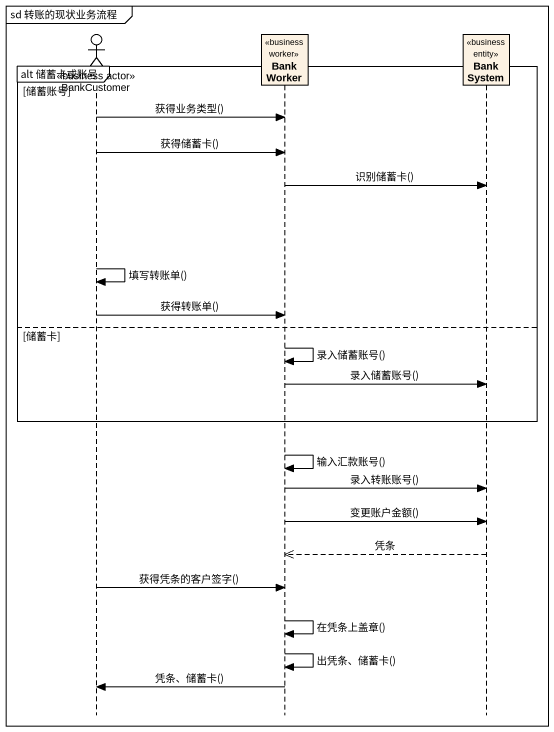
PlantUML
@startuml
mainframe sd 转账的现状业务流程
hide footbox
actor BankCustomer <<business actor>>
participant BankWorker <<business worker>>
participant BankSystem <<business entity>>

group alt 储蓄卡或账号 [储蓄账号]
  BankCustomer -> BankWorker : 获得业务类型()
  BankCustomer -> BankWorker : 获得储蓄卡()
  BankWorker -> BankSystem : 识别储蓄卡()
  BankCustomer -> BankCustomer : 填写转账单()
  BankCustomer -> BankWorker : 获得转账单()
else 储蓄卡
  BankWorker -> BankWorker : 录入储蓄账号()
  BankWorker -> BankSystem : 录入储蓄账号()
end
BankWorker -> BankWorker : 输入汇款账号()
BankWorker -> BankSystem : 录入转账账号()
BankWorker -> BankSystem : 变更账户金额()
BankSystem -->> BankWorker : 凭条
BankCustomer -> BankWorker : 获得凭条的客户签字()
BankWorker -> BankWorker : 在凭条上盖章()
BankWorker -> BankWorker : 出凭条、储蓄卡()
BankWorker -> BankCustomer : 凭条、储蓄卡()
@enduml
